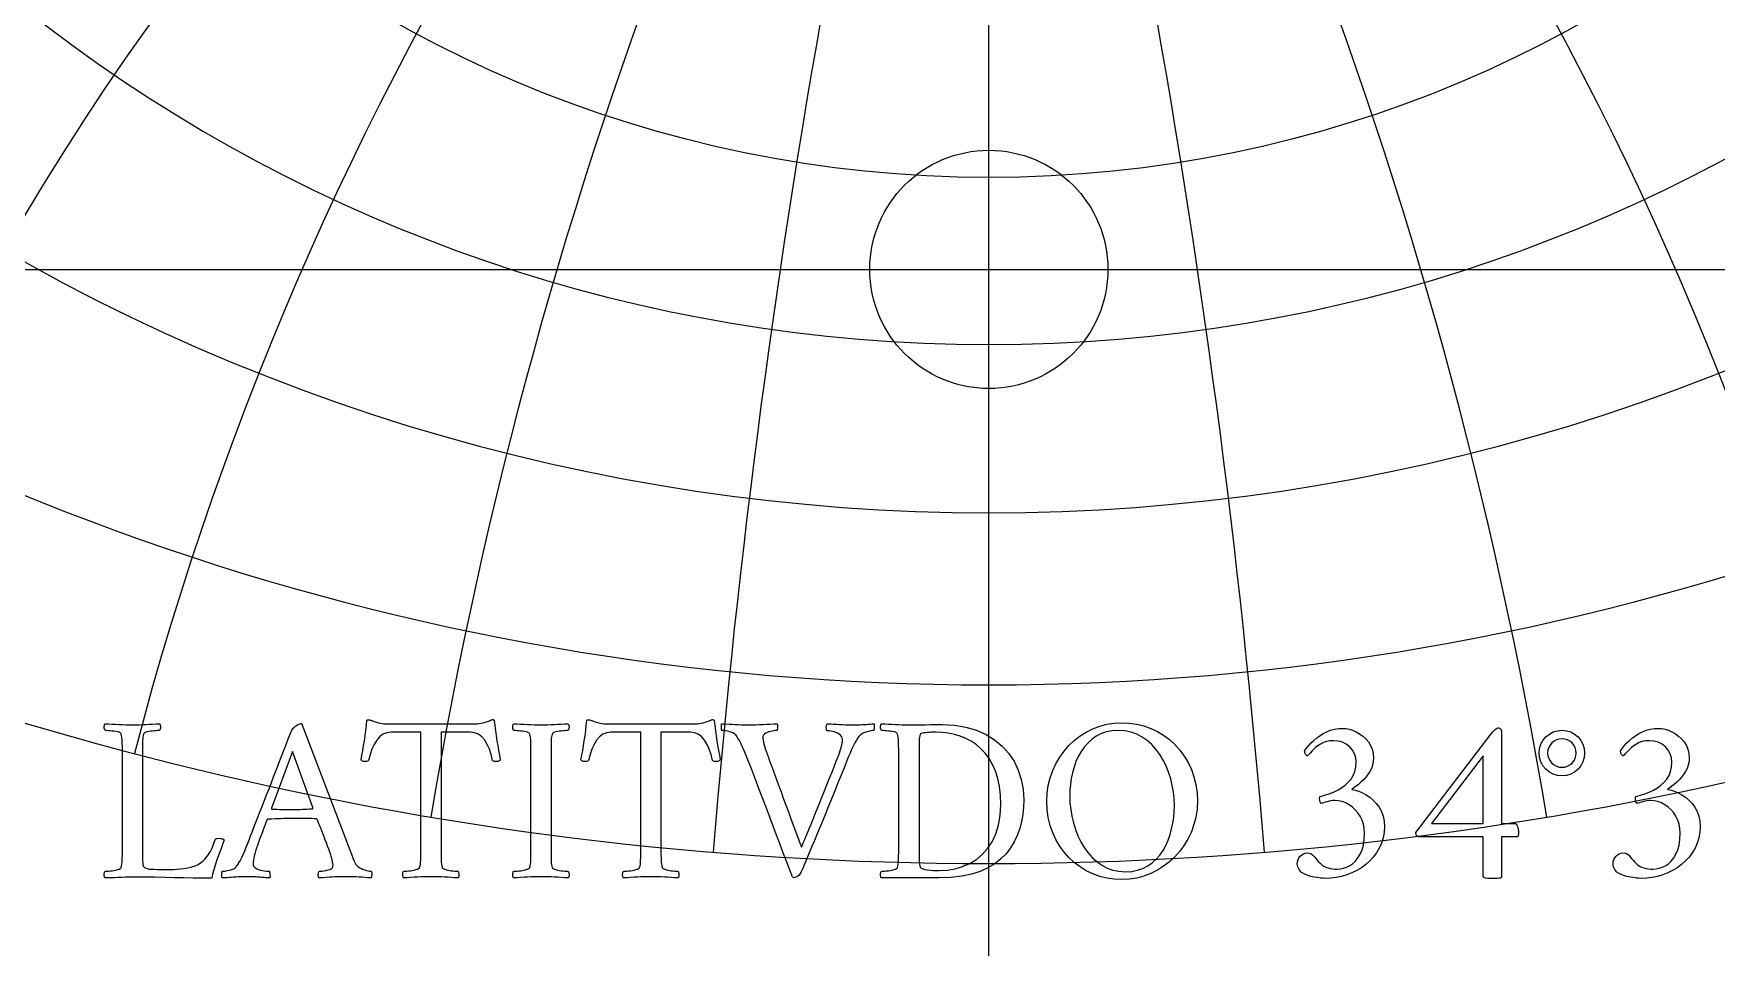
# Model space of a CAD drawing. Header units: millimetres. Extents: x -32.4 to 32.4, y -32.4 to 33.4.
# Drawn here: x -10.43 to 7.94, y -7.4 to 2.57 of the extents above; entities that cross this region are included whole.
import ezdxf

# ---------------------------------------------------------------- set-up
doc = ezdxf.new("R2010")
doc.units = ezdxf.units.MM
for name, color, linetype in [('CUT_INNER', 6, 'Continuous'), ('ENGRAVE', 7, 'Continuous'), ('ENGRAVE_FINE', 8, 'Continuous'), ('TEXT', 5, 'Continuous')]:
    doc.layers.add(name, color=color, linetype=linetype)

msp = doc.modelspace()

# ---------------------------------------------------------------- linework, layer by layer
at = {"layer": 'CUT_INNER'}
msp.add_circle((0, 0), 1.3, dxfattribs=at)
at = {"layer": 'ENGRAVE'}
for points in [[(0, -31.9), (0, 31.9)], [(-31.9, 0), (31.9, 0)]]:
    msp.add_lwpolyline(points, dxfattribs=at)
for centre, radius in [((0, 0), 31.9), ((0, 14.2317), 13.2287), ((0, 0), 20.8814), ((0, 0), 13.6687)]:
    msp.add_circle(centre, radius, dxfattribs=at)
for centre, radius, start, end in [((0, 16.1373), 16.9577, 120.8977, 59.1023), ((0, 18.9436), 21.6001, 166.41795, 13.58205), ((0, 23.2536), 27.7874, 193.20712, 346.79288), ((0, -14.3514), 25.3376, 34.5, 145.5), ((0, -14.3514), 25.3376, 34.5, 145.5), ((0, 30.3826), 36.8665, 214.36875, 325.63125)]:
    msp.add_arc(centre, radius, start, end, dxfattribs=at)
at = {"layer": 'ENGRAVE_FINE'}
for centre, radius, start, end in [((-94.5613, -14.3514), 97.8971, 4.681803, 27.557172), ((-94.5613, -14.3514), 97.8971, 4.681803, 27.557172), ((94.5613, -14.3514), 97.8971, 152.442828, 175.318197), ((94.5613, -14.3514), 97.8971, 152.442828, 175.318197), ((-43.8861, -14.3514), 50.6753, 9.51216, 56.21383), ((-43.8861, -14.3514), 50.6753, 9.51216, 56.21383), ((43.8861, -14.3514), 50.6753, 123.78617, 170.48784), ((43.8861, -14.3514), 50.6753, 123.78617, 170.48784), ((-25.3376, -14.3514), 35.8328, 14.65792, 87.25322), ((-25.3376, -14.3514), 35.8328, 14.65792, 87.25322), ((25.3376, -14.3514), 35.8328, 92.74678, 165.34208), ((25.3376, -14.3514), 35.8328, 92.74678, 165.34208), ((-14.6287, -14.3514), 29.2574, 20.32714, 122.01034), ((-14.6287, -14.3514), 29.2574, 20.32714, 122.01034), ((14.6287, -14.3514), 29.2574, 57.98966, 159.67286), ((14.6287, -14.3514), 29.2574, 57.98966, 159.67286), ((-6.7892, -14.3514), 26.2314, 26.80301, 135.93736), ((-6.7892, -14.3514), 26.2314, 26.80301, 135.93736), ((6.7892, -14.3514), 26.2314, 44.06264, 153.19699), ((6.7892, -14.3514), 26.2314, 44.06264, 153.19699), ((0, 66.8595), 77.157, 245.733951, 294.266049)]:
    msp.add_arc(centre, radius, start, end, dxfattribs=at)
at = {"layer": 'TEXT'}
for points in [[(-9.2397, -6.34), (-9.2397, -6.3429), (-9.2397, -6.3465), (-9.2397, -6.3507), (-9.2397, -6.3556), (-9.2397, -6.3681), (-9.2397, -6.3824), (-9.2397, -6.3986), (-9.2397, -6.4164), (-9.2395, -6.4348), (-9.239, -6.4524), (-9.2382, -6.4691), (-9.2371, -6.4851), (-9.2355, -6.499), (-9.2332, -6.5097), (-9.2303, -6.5171), (-9.2267, -6.5214), (-9.213, -6.5295), (-9.1979, -6.5359), (-9.1813, -6.5405), (-9.1633, -6.5434), (-9.1418, -6.5451), (-9.115, -6.5463), (-9.0829, -6.547), (-9.0454, -6.5473), (-8.9029, -6.5473), (-8.8658, -6.5462), (-8.8268, -6.543), (-8.7861, -6.5378), (-8.7436, -6.5304), (-8.7024, -6.5208), (-8.6656, -6.5087), (-8.6331, -6.4942), (-8.6051, -6.4773), (-8.5821, -6.4589), (-8.56, -6.4372), (-8.5388, -6.4122), (-8.5183, -6.3841), (-8.4988, -6.3517), (-8.4804, -6.3141), (-8.4632, -6.2714), (-8.447, -6.2235), (-8.4428, -6.2167), (-8.4354, -6.2118), (-8.4247, -6.2089), (-8.4108, -6.2079), (-8.3894, -6.2089), (-8.3719, -6.2118), (-8.3583, -6.2167), (-8.3486, -6.2235), (-8.3671, -6.2761), (-8.3865, -6.3303), (-8.4066, -6.3862), (-8.4276, -6.4436), (-8.4471, -6.4998), (-8.4629, -6.5518), (-8.475, -6.5995), (-8.4833, -6.6431), (-8.5855, -6.6428), (-8.6873, -6.6418), (-8.7888, -6.6402), (-8.89, -6.6379), (-8.9942, -6.6356), (-9.105, -6.634), (-9.2222, -6.6331), (-9.3459, -6.6327), (-9.3888, -6.633), (-9.4294, -6.6337), (-9.4678, -6.6349), (-9.5039, -6.6366), (-9.5392, -6.6383), (-9.5751, -6.6395), (-9.6117, -6.6403), (-9.649, -6.6405), (-9.6534, -6.6344), (-9.6564, -6.6263), (-9.6579, -6.6162), (-9.658, -6.6042), (-9.657, -6.5923), (-9.6551, -6.5822), (-9.6524, -6.5741), (-9.649, -6.568), (-9.6396, -6.5677), (-9.6269, -6.567), (-9.6111, -6.5658), (-9.592, -6.5641), (-9.5715, -6.5617), (-9.5515, -6.5586), (-9.532, -6.5546), (-9.513, -6.5498), (-9.4964, -6.5445), (-9.4841, -6.5388), (-9.4763, -6.5328), (-9.4728, -6.5265), (-9.4682, -6.5099), (-9.4647, -6.4909), (-9.4624, -6.4697), (-9.4612, -6.4462), (-9.4606, -6.4211), (-9.4602, -6.3951), (-9.4599, -6.368), (-9.4599, -6.34), (-9.4599, -5.2599), (-9.4599, -5.2318), (-9.4602, -5.2045), (-9.4606, -5.178), (-9.4612, -5.1524), (-9.4624, -5.1283), (-9.4647, -5.1067), (-9.4682, -5.0875), (-9.4728, -5.0708), (-9.4763, -5.0635), (-9.4841, -5.0572), (-9.4964, -5.0518), (-9.513, -5.0475), (-9.532, -5.0438), (-9.5515, -5.0407), (-9.5715, -5.038), (-9.592, -5.0358), (-9.6111, -5.0341), (-9.6269, -5.0329), (-9.6396, -5.0322), (-9.649, -5.0319), (-9.6524, -5.0258), (-9.6551, -5.0177), (-9.657, -5.0076), (-9.658, -4.9957), (-9.6579, -4.9837), (-9.6564, -4.9736), (-9.6534, -4.9655), (-9.649, -4.9594), (-9.6103, -4.9608), (-9.5719, -4.9623), (-9.5338, -4.964), (-9.4961, -4.9659), (-9.4587, -4.9676), (-9.4217, -4.9688), (-9.3849, -4.9695), (-9.3485, -4.9697), (-9.3112, -4.9695), (-9.2743, -4.9688), (-9.238, -4.9676), (-9.2021, -4.9659), (-9.1661, -4.964), (-9.1293, -4.9623), (-9.0916, -4.9608), (-9.0532, -4.9594), (-9.0487, -4.9655), (-9.0457, -4.9736), (-9.0442, -4.9837), (-9.0441, -4.9957), (-9.0452, -5.0076), (-9.047, -5.0177), (-9.0497, -5.0258), (-9.0532, -5.0319), (-9.0626, -5.0322), (-9.0752, -5.0329), (-9.0911, -5.0341), (-9.1102, -5.0358), (-9.1306, -5.038), (-9.1503, -5.0407), (-9.1694, -5.0438), (-9.1879, -5.0475), (-9.2041, -5.0518), (-9.2164, -5.0572), (-9.2248, -5.0635), (-9.2293, -5.0708), (-9.2328, -5.0847), (-9.2355, -5.1006), (-9.2373, -5.1184), (-9.2384, -5.1381), (-9.239, -5.1593), (-9.2394, -5.1815), (-9.2396, -5.2047), (-9.2397, -5.2288), (-9.2397, -5.2327), (-9.2397, -5.2366), (-9.2397, -5.2404), (-9.2397, -5.2443), (-9.2397, -5.2482), (-9.2397, -5.2521), (-9.2397, -5.256), (-9.2397, -5.2599)], [(-8.0973, -6.2805), (-8.0958, -6.2765), (-8.0912, -6.2646), (-8.0835, -6.2448), (-8.0727, -6.217), (-8.0594, -6.1824), (-8.0439, -6.1422), (-8.0264, -6.0963), (-8.0067, -6.0447), (-7.9852, -5.9888), (-7.9623, -5.9298), (-7.938, -5.8677), (-7.9121, -5.8025), (-7.8855, -5.7354), (-7.8587, -5.6672), (-7.8318, -5.5981), (-7.8046, -5.528), (-7.7777, -5.4581), (-7.7512, -5.3897), (-7.7252, -5.3228), (-7.6997, -5.2573), (-7.6752, -5.1945), (-7.6521, -5.1355), (-7.6305, -5.0805), (-7.6104, -5.0293), (-7.6036, -5.0186), (-7.5939, -5.0073), (-7.581, -4.9953), (-7.565, -4.9827), (-7.5486, -4.9714), (-7.5343, -4.9633), (-7.5221, -4.9584), (-7.5119, -4.9568), (-7.5096, -4.9569), (-7.5077, -4.9571), (-7.5064, -4.9575), (-7.5055, -4.9581), (-7.5046, -4.9588), (-7.5032, -4.9597), (-7.5013, -4.9608), (-7.499, -4.962), (-6.9835, -6.3141), (-6.9581, -6.3808), (-6.9388, -6.4307), (-6.9257, -6.4637), (-6.9188, -6.4799), (-6.9107, -6.4937), (-6.8996, -6.5065), (-6.8855, -6.5183), (-6.8682, -6.5291), (-6.8495, -6.5388), (-6.8307, -6.5469), (-6.8119, -6.5536), (-6.7931, -6.5589), (-6.776, -6.5629), (-6.7624, -6.5657), (-6.7521, -6.5674), (-6.7452, -6.568), (-6.7408, -6.5753), (-6.7381, -6.5845), (-6.7369, -6.5954), (-6.7374, -6.6081), (-6.7387, -6.6204), (-6.74, -6.6298), (-6.7413, -6.6365), (-6.7426, -6.6405), (-6.7792, -6.638), (-6.8138, -6.6356), (-6.8465, -6.6335), (-6.8773, -6.6314), (-6.9086, -6.6297), (-6.9427, -6.6285), (-6.9798, -6.6278), (-7.0198, -6.6276), (-7.0619, -6.6278), (-7.1004, -6.6285), (-7.1351, -6.6297), (-7.1661, -6.6314), (-7.1971, -6.6335), (-7.2319, -6.6356), (-7.2703, -6.638), (-7.3125, -6.6405), (-7.3169, -6.6344), (-7.3199, -6.6263), (-7.3215, -6.6162), (-7.3215, -6.6042), (-7.3203, -6.5923), (-7.318, -6.5822), (-7.3145, -6.5741), (-7.3099, -6.568), (-7.2966, -6.5674), (-7.2801, -6.5657), (-7.2604, -6.5629), (-7.2374, -6.5589), (-7.2147, -6.554), (-7.1959, -6.5482), (-7.181, -6.5417), (-7.17, -6.5343), (-7.1655, -6.5282), (-7.1622, -6.5201), (-7.1603, -6.51), (-7.1597, -6.498), (-7.1607, -6.4844), (-7.1639, -6.4666), (-7.1691, -6.4449), (-7.1765, -6.419), (-7.1855, -6.3903), (-7.1956, -6.3598), (-7.2068, -6.3275), (-7.2192, -6.2934), (-7.2322, -6.2587), (-7.2451, -6.2244), (-7.2581, -6.1907), (-7.271, -6.1574), (-7.2834, -6.1258), (-7.2947, -6.0972), (-7.3048, -6.0714), (-7.3138, -6.0486), (-7.3211, -6.0299), (-7.3264, -6.0166), (-7.3296, -6.0085), (-7.3306, -6.0059), (-7.3309, -6.0056), (-7.3319, -6.0046), (-7.3335, -6.003), (-7.3358, -6.0007), (-7.3384, -5.9984), (-7.341, -5.9968), (-7.3436, -5.9958), (-7.3462, -5.9955), (-7.3667, -5.9944), (-7.3895, -5.9936), (-7.4146, -5.9931), (-7.442, -5.9929), (-7.47, -5.9929), (-7.497, -5.9929), (-7.5231, -5.9929), (-7.5482, -5.9929), (-7.5547, -5.9929), (-7.5612, -5.9929), (-7.5676, -5.9929), (-7.5741, -5.9929), (-7.5804, -5.9929), (-7.5864, -5.9929), (-7.5921, -5.9929), (-7.5974, -5.9929), (-7.6348, -5.993), (-7.6693, -5.9932), (-7.7009, -5.9937), (-7.7295, -5.9942), (-7.7587, -5.9951), (-7.7917, -5.9965), (-7.8286, -5.9983), (-7.8694, -6.0007), (-7.8709, -6.0009), (-7.8726, -6.0017), (-7.8747, -6.0029), (-7.8772, -6.0046), (-7.8794, -6.0063), (-7.8811, -6.0075), (-7.882, -6.0082), (-7.8824, -6.0085), (-7.8836, -6.0117), (-7.8872, -6.0214), (-7.8933, -6.0376), (-7.9018, -6.0603), (-7.912, -6.0874), (-7.9231, -6.1169), (-7.9353, -6.1489), (-7.9484, -6.1833), (-7.9616, -6.2184), (-7.974, -6.2523), (-7.9856, -6.2851), (-7.9963, -6.3167), (-8.0069, -6.3478), (-8.0154, -6.3763), (-8.0218, -6.4022), (-8.0261, -6.4255), (-8.0289, -6.4464), (-8.031, -6.465), (-8.0322, -6.4814), (-8.0326, -6.4954), (-8.0301, -6.509), (-8.0226, -6.521), (-8.01, -6.5316), (-7.9924, -6.5408), (-7.9722, -6.5485), (-7.9516, -6.5547), (-7.9308, -6.5595), (-7.9095, -6.5628), (-7.8902, -6.5651), (-7.8749, -6.5667), (-7.8637, -6.5677), (-7.8564, -6.568), (-7.854, -6.5719), (-7.8519, -6.5787), (-7.8501, -6.5881), (-7.8487, -6.6004), (-7.8479, -6.6131), (-7.848, -6.624), (-7.8492, -6.6331), (-7.8513, -6.6405), (-7.875, -6.6392), (-7.8969, -6.6379), (-7.9171, -6.6366), (-7.9355, -6.6353), (-7.9529, -6.634), (-7.9704, -6.6327), (-7.9879, -6.6314), (-8.0054, -6.6301), (-8.0243, -6.629), (-8.0459, -6.6282), (-8.0702, -6.6277), (-8.0973, -6.6276), (-8.1247, -6.6277), (-8.1498, -6.6282), (-8.1726, -6.629), (-8.1932, -6.6301), (-8.2126, -6.6314), (-8.232, -6.6327), (-8.2515, -6.634), (-8.2709, -6.6353), (-8.2916, -6.6366), (-8.3149, -6.6379), (-8.3408, -6.6392), (-8.3693, -6.6405), (-8.3716, -6.6365), (-8.3732, -6.6298), (-8.3742, -6.6204), (-8.3745, -6.6081), (-8.3742, -6.5954), (-8.3732, -6.5845), (-8.3716, -6.5753), (-8.3693, -6.568), (-8.3557, -6.5672), (-8.3379, -6.5651), (-8.3161, -6.5614), (-8.2903, -6.5563), (-8.2648, -6.5496), (-8.244, -6.5411), (-8.2279, -6.5308), (-8.2165, -6.5188), (-8.1978, -6.4934), (-8.1806, -6.4666), (-8.1648, -6.4384), (-8.1504, -6.4087), (-8.1369, -6.3778), (-8.1236, -6.3462), (-8.1104, -6.3137), (-8.0973, -6.2805)], [(-5.6003, -4.9594), (-5.5836, -4.9586), (-5.5647, -4.9561), (-5.5435, -4.9521), (-5.52, -4.9464), (-5.497, -4.9401), (-5.4772, -4.9341), (-5.4607, -4.9285), (-5.4474, -4.9231), (-5.4379, -4.9186), (-5.43, -4.9154), (-5.4236, -4.9134), (-5.419, -4.9128), (-5.4149, -4.9131), (-5.4105, -4.9141), (-5.4058, -4.9157), (-5.4008, -4.9179), (-5.3941, -4.9757), (-5.3869, -5.0326), (-5.3792, -5.0884), (-5.371, -5.1433), (-5.3624, -5.1972), (-5.3532, -5.2502), (-5.3436, -5.3021), (-5.3335, -5.3531), (-5.3366, -5.3559), (-5.3406, -5.3589), (-5.3456, -5.3623), (-5.3516, -5.3661), (-5.3584, -5.3693), (-5.3659, -5.3712), (-5.3739, -5.3719), (-5.3827, -5.3712), (-5.3956, -5.3704), (-5.406, -5.368), (-5.4138, -5.364), (-5.419, -5.3583), (-5.434, -5.295), (-5.4533, -5.2372), (-5.4768, -5.1849), (-5.5044, -5.1381), (-5.5365, -5.0996), (-5.5731, -5.0721), (-5.6142, -5.0556), (-5.6599, -5.05), (-5.9811, -5.05), (-5.9811, -6.34), (-5.981, -6.368), (-5.9807, -6.3951), (-5.9803, -6.4211), (-5.9798, -6.4462), (-5.9785, -6.4697), (-5.9762, -6.4909), (-5.9727, -6.5099), (-5.9681, -6.5265), (-5.9636, -6.5328), (-5.9552, -6.5388), (-5.9428, -6.5445), (-5.9267, -6.5498), (-5.9083, -6.5546), (-5.8894, -6.5586), (-5.8701, -6.5617), (-5.8502, -6.5641), (-5.8317, -6.5658), (-5.8162, -6.567), (-5.8039, -6.5677), (-5.7946, -6.568), (-5.7911, -6.5741), (-5.7884, -6.5822), (-5.7865, -6.5923), (-5.7855, -6.6042), (-5.7856, -6.6162), (-5.7871, -6.6263), (-5.7901, -6.6344), (-5.7946, -6.6405), (-5.833, -6.638), (-5.8706, -6.6356), (-5.9075, -6.6335), (-5.9435, -6.6314), (-5.9794, -6.6297), (-6.0157, -6.6285), (-6.0525, -6.6278), (-6.0898, -6.6276), (-6.1263, -6.6278), (-6.163, -6.6285), (-6.2001, -6.6297), (-6.2375, -6.6314), (-6.2752, -6.6335), (-6.3133, -6.6356), (-6.3516, -6.638), (-6.3903, -6.6405), (-6.3948, -6.6344), (-6.3978, -6.6263), (-6.3993, -6.6162), (-6.3994, -6.6042), (-6.3983, -6.5923), (-6.3965, -6.5822), (-6.3938, -6.5741), (-6.3903, -6.568), (-6.3809, -6.5677), (-6.3683, -6.567), (-6.3524, -6.5658), (-6.3333, -6.5641), (-6.3129, -6.5617), (-6.2929, -6.5586), (-6.2734, -6.5546), (-6.2543, -6.5498), (-6.2377, -6.5445), (-6.2255, -6.5388), (-6.2177, -6.5328), (-6.2142, -6.5265), (-6.2096, -6.5099), (-6.2061, -6.4909), (-6.2037, -6.4697), (-6.2025, -6.4462), (-6.202, -6.4211), (-6.2016, -6.3951), (-6.2013, -6.368), (-6.2012, -6.34), (-6.2012, -5.05), (-6.5276, -5.05), (-6.5733, -5.0556), (-6.6144, -5.0721), (-6.651, -5.0996), (-6.683, -5.1381), (-6.7109, -5.1849), (-6.7348, -5.2372), (-6.7549, -5.295), (-6.7711, -5.3583), (-6.7763, -5.364), (-6.7841, -5.368), (-6.7944, -5.3704), (-6.8074, -5.3712), (-6.816, -5.3719), (-6.8239, -5.3712), (-6.8309, -5.3693), (-6.8372, -5.3661), (-6.8426, -5.3623), (-6.8472, -5.3589), (-6.851, -5.3559), (-6.854, -5.3531), (-6.844, -5.3021), (-6.8346, -5.2502), (-6.8258, -5.1972), (-6.8177, -5.1433), (-6.8101, -5.0884), (-6.8028, -5.0326), (-6.7959, -4.9757), (-6.7892, -4.9179), (-6.7824, -4.9159), (-6.775, -4.915), (-6.7669, -4.9153), (-6.7582, -4.9166), (-6.7496, -4.9187), (-6.742, -4.9209), (-6.7353, -4.9232), (-6.7297, -4.9257), (-6.7168, -4.931), (-6.7015, -4.9364), (-6.6838, -4.942), (-6.6636, -4.9477), (-6.643, -4.9528), (-6.6238, -4.9565), (-6.6061, -4.9587), (-6.5898, -4.9594)], [(-4.8879, -4.9697), (-4.8506, -4.9695), (-4.8138, -4.9688), (-4.7774, -4.9676), (-4.7416, -4.9659), (-4.7056, -4.964), (-4.6687, -4.9623), (-4.6311, -4.9608), (-4.5926, -4.9594), (-4.5882, -4.9655), (-4.5852, -4.9736), (-4.5837, -4.9837), (-4.5836, -4.9957), (-4.5846, -5.0076), (-4.5865, -5.0177), (-4.5892, -5.0258), (-4.5926, -5.0319), (-4.602, -5.0322), (-4.6147, -5.0329), (-4.6305, -5.0341), (-4.6496, -5.0358), (-4.67, -5.038), (-4.6898, -5.0407), (-4.7089, -5.0438), (-4.7273, -5.0475), (-4.7435, -5.0518), (-4.7558, -5.0572), (-4.7643, -5.0635), (-4.7688, -5.0708), (-4.7723, -5.0847), (-4.7749, -5.1006), (-4.7768, -5.1184), (-4.7778, -5.1381), (-4.7784, -5.1593), (-4.7788, -5.1815), (-4.7791, -5.2047), (-4.7791, -5.2288), (-4.7791, -5.2327), (-4.7791, -5.2366), (-4.7791, -5.2404), (-4.7791, -5.2443), (-4.7791, -5.2482), (-4.7791, -5.2521), (-4.7791, -5.256), (-4.7791, -5.2599), (-4.7791, -6.34), (-4.7791, -6.3439), (-4.7791, -6.3478), (-4.7791, -6.3517), (-4.7791, -6.3556), (-4.7791, -6.3595), (-4.7791, -6.3633), (-4.7791, -6.3672), (-4.7791, -6.3711), (-4.7791, -6.3952), (-4.7788, -6.4181), (-4.7784, -6.4398), (-4.7778, -6.4605), (-4.7768, -6.4797), (-4.7749, -6.4971), (-4.7723, -6.5127), (-4.7688, -6.5265), (-4.7643, -6.5328), (-4.7558, -6.5388), (-4.7435, -6.5445), (-4.7273, -6.5498), (-4.7089, -6.5546), (-4.6898, -6.5586), (-4.67, -6.5617), (-4.6496, -6.5641), (-4.6305, -6.5658), (-4.6147, -6.567), (-4.602, -6.5677), (-4.5926, -6.568), (-4.5892, -6.5741), (-4.5865, -6.5822), (-4.5846, -6.5923), (-4.5836, -6.6042), (-4.5837, -6.6162), (-4.5852, -6.6263), (-4.5882, -6.6344), (-4.5926, -6.6405), (-4.6311, -6.638), (-4.6687, -6.6356), (-4.7056, -6.6335), (-4.7416, -6.6314), (-4.7774, -6.6297), (-4.8138, -6.6285), (-4.8506, -6.6278), (-4.8879, -6.6276), (-4.9244, -6.6278), (-4.9611, -6.6285), (-4.9982, -6.6297), (-5.0356, -6.6314), (-5.0733, -6.6335), (-5.1114, -6.6356), (-5.1497, -6.638), (-5.1884, -6.6405), (-5.1929, -6.6344), (-5.1959, -6.6263), (-5.1974, -6.6162), (-5.1975, -6.6042), (-5.1964, -6.5923), (-5.1946, -6.5822), (-5.1919, -6.5741), (-5.1884, -6.568), (-5.179, -6.5677), (-5.1664, -6.567), (-5.1505, -6.5658), (-5.1314, -6.5641), (-5.1109, -6.5617), (-5.091, -6.5586), (-5.0714, -6.5546), (-5.0524, -6.5498), (-5.0358, -6.5445), (-5.0236, -6.5388), (-5.0158, -6.5328), (-5.0123, -6.5265), (-5.0077, -6.5099), (-5.0042, -6.4909), (-5.0018, -6.4697), (-5.0006, -6.4462), (-5.0001, -6.4211), (-4.9996, -6.3951), (-4.9994, -6.368), (-4.9993, -6.34), (-4.9993, -5.2599), (-4.9994, -5.2318), (-4.9996, -5.2045), (-5.0001, -5.178), (-5.0006, -5.1524), (-5.0018, -5.1283), (-5.0042, -5.1067), (-5.0077, -5.0875), (-5.0123, -5.0708), (-5.0158, -5.0635), (-5.0236, -5.0572), (-5.0358, -5.0518), (-5.0524, -5.0475), (-5.0714, -5.0438), (-5.091, -5.0407), (-5.1109, -5.038), (-5.1314, -5.0358), (-5.1505, -5.0341), (-5.1664, -5.0329), (-5.179, -5.0322), (-5.1884, -5.0319), (-5.1919, -5.0258), (-5.1946, -5.0177), (-5.1964, -5.0076), (-5.1975, -4.9957), (-5.1974, -4.9837), (-5.1959, -4.9736), (-5.1929, -4.9655), (-5.1884, -4.9594), (-5.1497, -4.9608), (-5.1114, -4.9623), (-5.0733, -4.964), (-5.0356, -4.9659), (-4.9982, -4.9676), (-4.9611, -4.9688), (-4.9244, -4.9695), (-4.8879, -4.9697)], [(-3.199, -4.9594), (-3.1824, -4.9586), (-3.1634, -4.9561), (-3.1422, -4.9521), (-3.1187, -4.9464), (-3.0958, -4.9401), (-3.076, -4.9341), (-3.0595, -4.9285), (-3.0462, -4.9231), (-3.0367, -4.9186), (-3.0287, -4.9154), (-3.0224, -4.9134), (-3.0177, -4.9128), (-3.0137, -4.9131), (-3.0093, -4.9141), (-3.0046, -4.9157), (-2.9996, -4.9179), (-2.9929, -4.9757), (-2.9857, -5.0326), (-2.978, -5.0884), (-2.9698, -5.1433), (-2.9611, -5.1972), (-2.952, -5.2502), (-2.9424, -5.3021), (-2.9322, -5.3531), (-2.9353, -5.3559), (-2.9394, -5.3589), (-2.9444, -5.3623), (-2.9504, -5.3661), (-2.9572, -5.3693), (-2.9646, -5.3712), (-2.9727, -5.3719), (-2.9815, -5.3712), (-2.9944, -5.3704), (-3.0048, -5.368), (-3.0125, -5.364), (-3.0177, -5.3583), (-3.0328, -5.295), (-3.052, -5.2372), (-3.0755, -5.1849), (-3.1032, -5.1381), (-3.1353, -5.0996), (-3.1718, -5.0721), (-3.213, -5.0556), (-3.2586, -5.05), (-3.5798, -5.05), (-3.5798, -6.34), (-3.5797, -6.368), (-3.5795, -6.3951), (-3.5791, -6.4211), (-3.5785, -6.4462), (-3.5773, -6.4697), (-3.575, -6.4909), (-3.5715, -6.5099), (-3.5669, -6.5265), (-3.5623, -6.5328), (-3.5539, -6.5388), (-3.5416, -6.5445), (-3.5254, -6.5498), (-3.5071, -6.5546), (-3.4882, -6.5586), (-3.4688, -6.5617), (-3.449, -6.5641), (-3.4305, -6.5658), (-3.415, -6.567), (-3.4026, -6.5677), (-3.3933, -6.568), (-3.3898, -6.5741), (-3.3872, -6.5822), (-3.3853, -6.5923), (-3.3843, -6.6042), (-3.3843, -6.6162), (-3.3859, -6.6263), (-3.3889, -6.6344), (-3.3933, -6.6405), (-3.4318, -6.638), (-3.4694, -6.6356), (-3.5062, -6.6335), (-3.5423, -6.6314), (-3.5781, -6.6297), (-3.6145, -6.6285), (-3.6513, -6.6278), (-3.6886, -6.6276), (-3.725, -6.6278), (-3.7618, -6.6285), (-3.7989, -6.6297), (-3.8363, -6.6314), (-3.874, -6.6335), (-3.912, -6.6356), (-3.9504, -6.638), (-3.9891, -6.6405), (-3.9935, -6.6344), (-3.9965, -6.6263), (-3.9981, -6.6162), (-3.9982, -6.6042), (-3.9971, -6.5923), (-3.9952, -6.5822), (-3.9926, -6.5741), (-3.9891, -6.568), (-3.9797, -6.5677), (-3.9671, -6.567), (-3.9512, -6.5658), (-3.9321, -6.5641), (-3.9116, -6.5617), (-3.8916, -6.5586), (-3.8721, -6.5546), (-3.8531, -6.5498), (-3.8365, -6.5445), (-3.8243, -6.5388), (-3.8164, -6.5328), (-3.813, -6.5265), (-3.8083, -6.5099), (-3.8049, -6.4909), (-3.8025, -6.4697), (-3.8013, -6.4462), (-3.8007, -6.4211), (-3.8003, -6.3951), (-3.8001, -6.368), (-3.8, -6.34), (-3.8, -5.05), (-4.1264, -5.05), (-4.172, -5.0556), (-4.2132, -5.0721), (-4.2497, -5.0996), (-4.2818, -5.1381), (-4.3096, -5.1849), (-4.3336, -5.2372), (-4.3537, -5.295), (-4.3699, -5.3583), (-4.3751, -5.364), (-4.3828, -5.368), (-4.3932, -5.3704), (-4.4061, -5.3712), (-4.4148, -5.3719), (-4.4227, -5.3712), (-4.4297, -5.3693), (-4.4359, -5.3661), (-4.4414, -5.3623), (-4.446, -5.3589), (-4.4498, -5.3559), (-4.4528, -5.3531), (-4.4427, -5.3021), (-4.4333, -5.2502), (-4.4246, -5.1972), (-4.4165, -5.1433), (-4.4089, -5.0884), (-4.4016, -5.0326), (-4.3946, -4.9757), (-4.388, -4.9179), (-4.3812, -4.9159), (-4.3738, -4.915), (-4.3657, -4.9153), (-4.3569, -4.9166), (-4.3483, -4.9187), (-4.3407, -4.9209), (-4.3341, -4.9232), (-4.3284, -4.9257), (-4.3156, -4.931), (-4.3003, -4.9364), (-4.2825, -4.942), (-4.2624, -4.9477), (-4.2417, -4.9528), (-4.2225, -4.9565), (-4.2048, -4.9587), (-4.1886, -4.9594)], [(-2.624, -4.9697), (-2.5829, -4.9695), (-2.5424, -4.9688), (-2.5026, -4.9676), (-2.4634, -4.9659), (-2.4247, -4.964), (-2.3863, -4.9623), (-2.3483, -4.9608), (-2.3106, -4.9594), (-2.3084, -4.9658), (-2.307, -4.9746), (-2.3064, -4.9859), (-2.3067, -4.9995), (-2.3077, -5.0127), (-2.3096, -5.0225), (-2.3123, -5.0289), (-2.3157, -5.0319), (-2.3226, -5.0323), (-2.3329, -5.0335), (-2.3466, -5.0356), (-2.3637, -5.0384), (-2.3822, -5.0423), (-2.4003, -5.0475), (-2.4178, -5.0539), (-2.4349, -5.0617), (-2.4496, -5.0713), (-2.4602, -5.0834), (-2.4665, -5.0979), (-2.4686, -5.1148), (-2.4657, -5.141), (-2.4569, -5.1783), (-2.4424, -5.2265), (-2.422, -5.2858), (-2.4107, -5.3166), (-2.3977, -5.3521), (-2.3829, -5.3924), (-2.3663, -5.4373), (-2.3484, -5.4858), (-2.3297, -5.5367), (-2.3102, -5.59), (-2.2898, -5.6458), (-2.269, -5.7028), (-2.2481, -5.7598), (-2.2269, -5.8168), (-2.2057, -5.8738), (-2.1848, -5.9296), (-2.1649, -5.9832), (-2.1459, -6.0345), (-2.1279, -6.0836), (-2.1113, -6.1293), (-2.0962, -6.1707), (-2.0828, -6.2077), (-2.071, -6.2403), (-2.0612, -6.2673), (-2.0538, -6.2873), (-2.0489, -6.3003), (-2.0464, -6.3064), (-2.0423, -6.2975), (-2.0353, -6.2814), (-2.0255, -6.258), (-2.0127, -6.2273), (-1.9975, -6.1907), (-1.9806, -6.1493), (-1.9619, -6.1033), (-1.9414, -6.0525), (-1.9195, -5.998), (-1.8964, -5.9408), (-1.8722, -5.8808), (-1.8469, -5.8181), (-1.8209, -5.7537), (-1.7948, -5.6889), (-1.7685, -5.6236), (-1.742, -5.5578), (-1.7158, -5.4927), (-1.6905, -5.4295), (-1.666, -5.3683), (-1.6423, -5.3091), (-1.6335, -5.2867), (-1.6254, -5.2637), (-1.618, -5.2401), (-1.6112, -5.2158), (-1.6055, -5.1922), (-1.6015, -5.1705), (-1.599, -5.1507), (-1.5982, -5.1329), (-1.6004, -5.1135), (-1.607, -5.0967), (-1.6179, -5.0824), (-1.6332, -5.0708), (-1.651, -5.0612), (-1.6695, -5.0533), (-1.6886, -5.047), (-1.7083, -5.0423), (-1.7269, -5.0389), (-1.7423, -5.0364), (-1.7547, -5.035), (-1.764, -5.0345), (-1.7685, -5.0304), (-1.7718, -5.0232), (-1.7737, -5.0129), (-1.7744, -4.9995), (-1.7737, -4.9859), (-1.7718, -4.9746), (-1.7685, -4.9658), (-1.764, -4.9594), (-1.7295, -4.9608), (-1.696, -4.9623), (-1.6635, -4.964), (-1.6319, -4.9659), (-1.6003, -4.9676), (-1.5678, -4.9688), (-1.5343, -4.9695), (-1.4998, -4.9697), (-1.4715, -4.9697), (-1.4464, -4.9694), (-1.4243, -4.969), (-1.4052, -4.9685), (-1.3878, -4.9677), (-1.3706, -4.9668), (-1.3535, -4.9658), (-1.3366, -4.9646), (-1.3188, -4.9633), (-1.299, -4.962), (-1.2774, -4.9607), (-1.2537, -4.9594), (-1.2516, -4.9659), (-1.2505, -4.9749), (-1.2503, -4.9866), (-1.2511, -5.0008), (-1.2526, -5.0144), (-1.2544, -5.0241), (-1.2565, -5.03), (-1.2589, -5.0319), (-1.2692, -5.0327), (-1.2845, -5.0352), (-1.3048, -5.0392), (-1.3301, -5.0449), (-1.3566, -5.053), (-1.3803, -5.0643), (-1.4013, -5.0789), (-1.4195, -5.0967), (-1.432, -5.1129), (-1.4464, -5.1359), (-1.4625, -5.1654), (-1.4804, -5.2016), (-1.4986, -5.2407), (-1.5157, -5.279), (-1.5316, -5.3164), (-1.5464, -5.3531), (-1.5807, -5.4381), (-1.6134, -5.5195), (-1.6448, -5.5974), (-1.6746, -5.6717), (-1.7036, -5.7436), (-1.7323, -5.8142), (-1.7606, -5.8835), (-1.7886, -5.9515), (-1.8167, -6.0195), (-1.8453, -6.0888), (-1.8743, -6.1594), (-1.9039, -6.2312), (-1.9346, -6.3057), (-1.9673, -6.3841), (-2.002, -6.4663), (-2.0386, -6.5524), (-2.0492, -6.5751), (-2.0603, -6.5939), (-2.0719, -6.6088), (-2.0839, -6.6198), (-2.0963, -6.6277), (-2.1088, -6.6334), (-2.1216, -6.6368), (-2.1344, -6.6379), (-2.1381, -6.6369), (-2.1415, -6.6337), (-2.1446, -6.6284), (-2.1474, -6.6211), (-2.15, -6.6132), (-2.1526, -6.6065), (-2.1551, -6.6009), (-2.1577, -6.5965), (-2.1998, -6.4857), (-2.2403, -6.3786), (-2.2794, -6.2752), (-2.317, -6.1755), (-2.3541, -6.0774), (-2.3915, -5.9784), (-2.4292, -5.8785), (-2.4673, -5.7779), (-2.5067, -5.6743), (-2.5486, -5.5655), (-2.5928, -5.4515), (-2.6395, -5.3324), (-2.6537, -5.2958), (-2.6677, -5.2612), (-2.6816, -5.2285), (-2.6952, -5.1977), (-2.7092, -5.1686), (-2.724, -5.1407), (-2.7397, -5.1142), (-2.7561, -5.0889), (-2.7639, -5.079), (-2.7742, -5.0701), (-2.7872, -5.0622), (-2.8027, -5.0552), (-2.8195, -5.0492), (-2.8361, -5.0442), (-2.8525, -5.0402), (-2.8688, -5.0371), (-2.8839, -5.0348), (-2.897, -5.0332), (-2.9079, -5.0322), (-2.9167, -5.0319), (-2.9178, -5.0297), (-2.9186, -5.0232), (-2.9191, -5.0122), (-2.9193, -4.9969), (-2.9191, -4.9815), (-2.9186, -4.9701), (-2.9178, -4.9627), (-2.9167, -4.9594), (-2.8745, -4.9608), (-2.8361, -4.9623), (-2.8014, -4.964), (-2.7703, -4.9659), (-2.7393, -4.9676), (-2.7046, -4.9688), (-2.6662, -4.9695), (-2.624, -4.9697)], [(-0.5077, -4.9672), (-0.374, -4.9739), (-0.25, -4.994), (-0.1357, -5.0276), (-0.0311, -5.0747), (0.0628, -5.1333), (0.1451, -5.2016), (0.2156, -5.2796), (0.2746, -5.3674), (0.321, -5.4631), (0.3542, -5.5652), (0.3741, -5.6736), (0.3808, -5.7883), (0.378, -5.8681), (0.3698, -5.9469), (0.356, -6.0248), (0.3367, -6.1017), (0.3109, -6.1762), (0.2775, -6.2468), (0.2364, -6.3135), (0.1878, -6.3763), (0.1307, -6.434), (0.0644, -6.4854), (-0.0111, -6.5305), (-0.0958, -6.5693), (-0.1907, -6.6004), (-0.2966, -6.6227), (-0.4135, -6.6361), (-0.5414, -6.6405), (-1.1734, -6.6405), (-1.1779, -6.6344), (-1.1809, -6.6263), (-1.1824, -6.6162), (-1.1825, -6.6042), (-1.1814, -6.5923), (-1.1796, -6.5822), (-1.1769, -6.5741), (-1.1734, -6.568), (-1.164, -6.5677), (-1.1514, -6.567), (-1.1355, -6.5658), (-1.1164, -6.5641), (-1.0959, -6.5617), (-1.076, -6.5586), (-1.0564, -6.5546), (-1.0374, -6.5498), (-1.0208, -6.5445), (-1.0086, -6.5388), (-1.0008, -6.5328), (-0.9973, -6.5265), (-0.9927, -6.5099), (-0.9892, -6.4909), (-0.9868, -6.4697), (-0.9856, -6.4462), (-0.9851, -6.4211), (-0.9846, -6.3951), (-0.9844, -6.368), (-0.9843, -6.34), (-0.9843, -5.2599), (-0.9844, -5.2318), (-0.9846, -5.2045), (-0.9851, -5.178), (-0.9856, -5.1524), (-0.9868, -5.1283), (-0.9892, -5.1067), (-0.9927, -5.0875), (-0.9973, -5.0708), (-1.0008, -5.0635), (-1.0086, -5.0572), (-1.0208, -5.0518), (-1.0374, -5.0475), (-1.0564, -5.0438), (-1.076, -5.0407), (-1.0959, -5.038), (-1.1164, -5.0358), (-1.1355, -5.0341), (-1.1514, -5.0329), (-1.164, -5.0322), (-1.1734, -5.0319), (-1.1769, -5.0258), (-1.1796, -5.0177), (-1.1814, -5.0076), (-1.1825, -4.9957), (-1.1824, -4.9837), (-1.1809, -4.9736), (-1.1779, -4.9655), (-1.1734, -4.9594), (-1.1347, -4.9608), (-1.0964, -4.9623), (-1.0583, -4.964), (-1.0206, -4.9659), (-0.9832, -4.9676), (-0.9461, -4.9688), (-0.9094, -4.9695), (-0.8729, -4.9697), (-0.8336, -4.9697), (-0.7907, -4.9694), (-0.7442, -4.969), (-0.6942, -4.9685), (-0.6437, -4.9679), (-0.5958, -4.9675), (-0.5504, -4.9672), (-0.5077, -4.9672)], [(1.4506, -4.9464), (1.5336, -4.9503), (1.6141, -4.962), (1.6922, -4.9814), (1.7679, -5.0086), (1.8402, -5.043), (1.9081, -5.084), (1.9716, -5.1317), (2.0308, -5.186), (2.0848, -5.2463), (2.1328, -5.3117), (2.1748, -5.3823), (2.2108, -5.458), (2.2397, -5.5384), (2.2604, -5.6228), (2.2728, -5.7113), (2.2769, -5.8038), (2.2728, -5.8917), (2.2604, -5.9764), (2.2397, -6.0581), (2.2108, -6.1367), (2.1748, -6.2115), (2.1328, -6.2817), (2.0848, -6.3475), (2.0308, -6.4087), (1.9716, -6.4644), (1.9081, -6.5136), (1.8402, -6.5563), (1.7679, -6.5926), (1.6922, -6.6215), (1.6141, -6.6421), (1.5336, -6.6545), (1.4506, -6.6586), (1.3687, -6.6548), (1.289, -6.6431), (1.2114, -6.6237), (1.1359, -6.5965), (1.0637, -6.5621), (0.996, -6.521), (0.9328, -6.4733), (0.8742, -6.419), (0.8209, -6.3588), (0.7735, -6.2934), (0.7322, -6.2228), (0.6968, -6.147), (0.6685, -6.0668), (0.6482, -5.9829), (0.6361, -5.8952), (0.632, -5.8038), (0.6361, -5.7159), (0.6482, -5.6309), (0.6685, -5.5488), (0.6968, -5.4697), (0.7322, -5.3943), (0.7735, -5.3237), (0.8209, -5.2577), (0.8742, -5.1964), (0.9328, -5.1407), (0.996, -5.0915), (1.0637, -5.0488), (1.1359, -5.0125), (1.2114, -4.9836), (1.289, -4.9629), (1.3687, -4.9506), (1.4506, -4.9464)], [(-0.7616, -5.265), (-0.7616, -6.3426), (-0.7616, -6.3531), (-0.7616, -6.3663), (-0.7616, -6.3822), (-0.7616, -6.4009), (-0.7613, -6.4208), (-0.7606, -6.4404), (-0.7594, -6.4597), (-0.7577, -6.4786), (-0.7556, -6.4955), (-0.7535, -6.5087), (-0.7511, -6.5182), (-0.7486, -6.5239), (-0.738, -6.5335), (-0.7217, -6.5414), (-0.6998, -6.5477), (-0.6722, -6.5524), (-0.6412, -6.5558), (-0.609, -6.5583), (-0.5758, -6.5597), (-0.5414, -6.5602), (-0.4526, -6.5553), (-0.3675, -6.5408), (-0.2861, -6.5165), (-0.2085, -6.4825), (-0.1364, -6.4385), (-0.0716, -6.3844), (-0.014, -6.32), (0.0363, -6.2455), (0.0771, -6.1604), (0.1062, -6.0645), (0.1237, -5.9577), (0.1295, -5.8401), (0.1259, -5.7366), (0.1149, -5.6413), (0.0967, -5.554), (0.0712, -5.4749), (0.0395, -5.4032), (0.0026, -5.3385), (-0.0395, -5.2808), (-0.0868, -5.2301), (-0.1383, -5.186), (-0.193, -5.1485), (-0.2509, -5.1174), (-0.3121, -5.0928), (-0.3757, -5.0741), (-0.4407, -5.0607), (-0.5071, -5.0527), (-0.5751, -5.05), (-0.5844, -5.0501), (-0.5971, -5.0504), (-0.6129, -5.0508), (-0.632, -5.0513), (-0.6524, -5.0522), (-0.6722, -5.0536), (-0.6913, -5.0555), (-0.7097, -5.0578), (-0.7259, -5.0609), (-0.7382, -5.0649), (-0.7467, -5.07), (-0.7512, -5.076), (-0.7547, -5.09), (-0.7573, -5.1061), (-0.7592, -5.1243), (-0.7603, -5.1446), (-0.7608, -5.1662), (-0.7612, -5.1883), (-0.7615, -5.2109), (-0.7616, -5.234), (-0.7616, -5.2378), (-0.7616, -5.2417), (-0.7616, -5.2456), (-0.7616, -5.2495), (-0.7616, -5.2534), (-0.7616, -5.2573), (-0.7616, -5.2612), (-0.7616, -5.265)], [(1.4143, -5.0319), (1.3457, -5.0359), (1.2822, -5.0478), (1.2239, -5.0676), (1.1708, -5.0954), (1.1227, -5.1296), (1.0792, -5.1689), (1.0404, -5.2132), (1.0063, -5.2625), (0.9767, -5.3157), (0.9513, -5.3719), (0.9301, -5.431), (0.9131, -5.493), (0.9001, -5.5565), (0.8907, -5.6199), (0.8852, -5.6834), (0.8833, -5.7468), (0.8858, -5.8206), (0.8933, -5.8942), (0.9059, -5.9676), (0.9235, -6.0408), (0.9459, -6.1124), (0.973, -6.1807), (1.0048, -6.2458), (1.0413, -6.3076), (1.0824, -6.3649), (1.1278, -6.4161), (1.1775, -6.4614), (1.2317, -6.5006), (1.2902, -6.5324), (1.3531, -6.555), (1.4204, -6.5686), (1.492, -6.5732), (1.5607, -6.5692), (1.6241, -6.5573), (1.6824, -6.5375), (1.7355, -6.5097), (1.7838, -6.4753), (1.8275, -6.4355), (1.8667, -6.3905), (1.9013, -6.34), (1.9315, -6.2856), (1.9573, -6.2283), (1.9788, -6.1683), (1.9958, -6.1056), (2.0089, -6.0416), (2.0182, -5.9777), (2.0238, -5.914), (2.0256, -5.8505), (2.0231, -5.7768), (2.0156, -5.7035), (2.003, -5.6304), (1.9855, -5.5578), (1.963, -5.4868), (1.9356, -5.4192), (1.9034, -5.3547), (1.8663, -5.2935), (1.8247, -5.237), (1.7789, -5.1864), (1.7289, -5.1418), (1.6746, -5.1031), (1.6161, -5.072), (1.5532, -5.0497), (1.486, -5.0364), (1.4143, -5.0319)], [(3.8674, -5.0086), (3.9005, -5.011), (3.9353, -5.018), (3.9718, -5.0297), (4.0098, -5.0462), (4.0473, -5.0671), (4.082, -5.0925), (4.114, -5.1222), (4.1432, -5.1563), (4.1676, -5.1945), (4.185, -5.2366), (4.1954, -5.2825), (4.1989, -5.3324), (4.1964, -5.3717), (4.1889, -5.4095), (4.1763, -5.4456), (4.1588, -5.48), (4.1377, -5.5126), (4.1147, -5.5429), (4.0898, -5.5709), (4.0629, -5.5966), (4.0358, -5.6199), (4.0101, -5.6406), (3.9859, -5.6588), (3.9632, -5.6743), (4.0001, -5.6819), (4.0383, -5.6944), (4.0778, -5.7117), (4.1186, -5.7339), (4.1585, -5.7608), (4.1954, -5.7925), (4.2291, -5.8288), (4.2598, -5.8699), (4.2853, -5.9156), (4.3035, -5.9661), (4.3144, -6.0212), (4.3181, -6.081), (4.3146, -6.1442), (4.3041, -6.2044), (4.2867, -6.2614), (4.2624, -6.3154), (4.2323, -6.3659), (4.1976, -6.4126), (4.1584, -6.4553), (4.1147, -6.4942), (4.0674, -6.5289), (4.0173, -6.5592), (3.9644, -6.5852), (3.9088, -6.6068), (3.8515, -6.6238), (3.7935, -6.636), (3.7349, -6.6433), (3.6757, -6.6457), (3.6495, -6.6448), (3.6203, -6.6421), (3.588, -6.6377), (3.5526, -6.6314), (3.5166, -6.6233), (3.4824, -6.613), (3.4499, -6.6006), (3.4192, -6.5861), (3.4134, -6.5809), (3.4063, -6.5732), (3.3979, -6.5628), (3.3881, -6.5498), (3.3791, -6.5354), (3.3726, -6.5207), (3.3687, -6.5056), (3.3674, -6.4903), (3.3694, -6.4644), (3.3755, -6.4411), (3.3856, -6.4203), (3.3998, -6.4022), (3.4166, -6.3875), (3.4344, -6.3769), (3.4535, -6.3706), (3.4736, -6.3685), (3.4981, -6.371), (3.5199, -6.3786), (3.5389, -6.3911), (3.5552, -6.4087), (3.5702, -6.4282), (3.5853, -6.4466), (3.6006, -6.4638), (3.6161, -6.4799), (3.6351, -6.4967), (3.6559, -6.5107), (3.6785, -6.5219), (3.7029, -6.5304), (3.728, -6.5367), (3.7531, -6.5411), (3.7779, -6.5438), (3.8026, -6.5447), (3.8363, -6.5423), (3.8703, -6.5353), (3.9043, -6.5235), (3.9386, -6.5071), (3.9715, -6.4852), (4.0017, -6.4572), (4.0292, -6.4231), (4.0539, -6.3828), (4.0743, -6.3357), (4.0888, -6.2814), (4.0976, -6.2198), (4.1005, -6.1509), (4.0976, -6.1007), (4.0888, -6.0535), (4.0743, -6.0094), (4.0539, -5.9683), (4.0288, -5.9308), (4.0004, -5.8974), (3.9686, -5.868), (3.9334, -5.8427), (3.8959, -5.8223), (3.8573, -5.8077), (3.8176, -5.799), (3.7767, -5.7961), (3.7559, -5.7969), (3.7349, -5.7993), (3.7138, -5.8033), (3.6925, -5.809), (3.6723, -5.815), (3.6546, -5.82), (3.6393, -5.8241), (3.6265, -5.8271), (3.6197, -5.8163), (3.6148, -5.8045), (3.6119, -5.7917), (3.6109, -5.7779), (3.6112, -5.7695), (3.6122, -5.7624), (3.6138, -5.7566), (3.6161, -5.752), (3.666, -5.7389), (3.7145, -5.7229), (3.7618, -5.7039), (3.8078, -5.6821), (3.8509, -5.6571), (3.8897, -5.6287), (3.9241, -5.5968), (3.9541, -5.5616), (3.9785, -5.5225), (3.9959, -5.4791), (4.0063, -5.4312), (4.0098, -5.379), (4.0054, -5.3306), (3.9923, -5.2864), (3.9705, -5.2464), (3.9399, -5.2106), (3.9025, -5.1812), (3.8602, -5.1601), (3.8131, -5.1475), (3.7611, -5.1433), (3.7223, -5.1456), (3.686, -5.1527), (3.6524, -5.1644), (3.6213, -5.1809), (3.593, -5.1998), (3.5678, -5.2191), (3.5457, -5.2387), (3.5267, -5.2586), (3.5106, -5.2768), (3.4973, -5.2913), (3.4867, -5.302), (3.4788, -5.3091), (3.4736, -5.3079), (3.4684, -5.3045), (3.4633, -5.2989), (3.4581, -5.2909), (3.4535, -5.2819), (3.4503, -5.2728), (3.4484, -5.2637), (3.4477, -5.2547), (3.4685, -5.2251), (3.4921, -5.1961), (3.5184, -5.1675), (3.5474, -5.1394), (3.5791, -5.1127), (3.6132, -5.0883), (3.6497, -5.0661), (3.6886, -5.0462), (3.7299, -5.0297), (3.7735, -5.018), (3.8193, -5.011), (3.8674, -5.0086)], [(5.5588, -5.0034), (5.5685, -5.0044), (5.5766, -5.0073), (5.5834, -5.0122), (5.5886, -5.019), (5.5926, -5.0267), (5.5954, -5.0345), (5.5971, -5.0423), (5.5977, -5.05), (5.5977, -6.0473), (5.7479, -6.0473), (5.7542, -6.0493), (5.7602, -6.0551), (5.7659, -6.0648), (5.7712, -6.0784), (5.7758, -6.0946), (5.779, -6.1121), (5.781, -6.1309), (5.7816, -6.1509), (5.7811, -6.1642), (5.7797, -6.1755), (5.7772, -6.1849), (5.7738, -6.1924), (5.5977, -6.1924), (5.5977, -6.6353), (5.5966, -6.6357), (5.5935, -6.6369), (5.5882, -6.639), (5.5808, -6.6418), (5.5688, -6.6446), (5.5494, -6.6467), (5.5228, -6.6479), (5.4889, -6.6483), (5.4492, -6.647), (5.4209, -6.6431), (5.4039, -6.6366), (5.3982, -6.6276), (5.3982, -6.1924), (4.6859, -6.1924), (4.6798, -6.1881), (4.6746, -6.183), (4.6701, -6.1771), (4.6665, -6.1704), (4.6636, -6.1635), (4.6616, -6.1571), (4.6604, -6.1512), (4.66, -6.1458), (5.4837, -5.0682), (5.4908, -5.0598), (5.4993, -5.0504), (5.509, -5.0398), (5.52, -5.028), (5.5311, -5.0173), (5.5413, -5.0096), (5.5506, -5.005), (5.5588, -5.0034)], [(6.007, -5.278), (6.0116, -5.2281), (6.0254, -5.1822), (6.0485, -5.1401), (6.0808, -5.1019), (6.1196, -5.0701), (6.1621, -5.0475), (6.2083, -5.0339), (6.2582, -5.0293), (6.308, -5.0339), (6.3537, -5.0475), (6.3954, -5.0701), (6.4331, -5.1019), (6.4642, -5.1401), (6.4865, -5.1822), (6.4998, -5.2281), (6.5043, -5.278), (6.4998, -5.3279), (6.4865, -5.3738), (6.4642, -5.4159), (6.4331, -5.4541), (6.3954, -5.4859), (6.3537, -5.5085), (6.308, -5.5221), (6.2582, -5.5267), (6.2083, -5.5221), (6.1621, -5.5085), (6.1196, -5.4859), (6.0808, -5.4541), (6.0485, -5.4159), (6.0254, -5.3738), (6.0116, -5.3279), (6.007, -5.278)], [(6.1002, -5.278), (6.1031, -5.3092), (6.1119, -5.3379), (6.1264, -5.3642), (6.1468, -5.3881), (6.1713, -5.4079), (6.198, -5.4221), (6.227, -5.4306), (6.2582, -5.4334), (6.2893, -5.4306), (6.3178, -5.4221), (6.3437, -5.4079), (6.367, -5.3881), (6.3863, -5.3642), (6.4, -5.3379), (6.4083, -5.3092), (6.411, -5.278), (6.4083, -5.2468), (6.4, -5.2181), (6.3863, -5.1918), (6.367, -5.1679), (6.3437, -5.1481), (6.3178, -5.1339), (6.2893, -5.1254), (6.2582, -5.1226), (6.227, -5.1254), (6.198, -5.1339), (6.1713, -5.1481), (6.1468, -5.1679), (6.1264, -5.1918), (6.1119, -5.2181), (6.1031, -5.2468), (6.1002, -5.278)], [(7.3151, -5.0086), (7.3483, -5.011), (7.3831, -5.018), (7.4195, -5.0297), (7.4575, -5.0462), (7.495, -5.0671), (7.5297, -5.0925), (7.5617, -5.1222), (7.5909, -5.1563), (7.6153, -5.1945), (7.6327, -5.2366), (7.6432, -5.2825), (7.6466, -5.3324), (7.6441, -5.3717), (7.6366, -5.4095), (7.624, -5.4456), (7.6065, -5.48), (7.5854, -5.5126), (7.5624, -5.5429), (7.5375, -5.5709), (7.5106, -5.5966), (7.4835, -5.6199), (7.4579, -5.6406), (7.4337, -5.6588), (7.4109, -5.6743), (7.4478, -5.6819), (7.486, -5.6944), (7.5255, -5.7117), (7.5663, -5.7339), (7.6062, -5.7608), (7.6431, -5.7925), (7.6768, -5.8288), (7.7075, -5.8699), (7.733, -5.9156), (7.7512, -5.9661), (7.7621, -6.0212), (7.7658, -6.081), (7.7623, -6.1442), (7.7519, -6.2044), (7.7345, -6.2614), (7.7101, -6.3154), (7.68, -6.3659), (7.6453, -6.4126), (7.6062, -6.4553), (7.5624, -6.4942), (7.5151, -6.5289), (7.465, -6.5592), (7.4121, -6.5852), (7.3565, -6.6068), (7.2992, -6.6238), (7.2412, -6.636), (7.1826, -6.6433), (7.1234, -6.6457), (7.0972, -6.6448), (7.068, -6.6421), (7.0357, -6.6377), (7.0003, -6.6314), (6.9643, -6.6233), (6.9301, -6.613), (6.8976, -6.6006), (6.8669, -6.5861), (6.8611, -6.5809), (6.854, -6.5732), (6.8456, -6.5628), (6.8359, -6.5498), (6.8268, -6.5354), (6.8203, -6.5207), (6.8164, -6.5056), (6.8151, -6.4903), (6.8172, -6.4644), (6.8232, -6.4411), (6.8334, -6.4203), (6.8475, -6.4022), (6.8643, -6.3875), (6.8822, -6.3769), (6.9012, -6.3706), (6.9213, -6.3685), (6.9459, -6.371), (6.9676, -6.3786), (6.9867, -6.3911), (7.0029, -6.4087), (7.0179, -6.4282), (7.033, -6.4466), (7.0483, -6.4638), (7.0638, -6.4799), (7.0828, -6.4967), (7.1036, -6.5107), (7.1262, -6.5219), (7.1506, -6.5304), (7.1758, -6.5367), (7.2008, -6.5411), (7.2256, -6.5438), (7.2503, -6.5447), (7.2841, -6.5423), (7.318, -6.5353), (7.3521, -6.5235), (7.3863, -6.5071), (7.4193, -6.4852), (7.4494, -6.4572), (7.4769, -6.4231), (7.5016, -6.3828), (7.522, -6.3357), (7.5365, -6.2814), (7.5453, -6.2198), (7.5482, -6.1509), (7.5453, -6.1007), (7.5365, -6.0535), (7.522, -6.0094), (7.5016, -5.9683), (7.4766, -5.9308), (7.4481, -5.8974), (7.4163, -5.868), (7.3811, -5.8427), (7.3436, -5.8223), (7.305, -5.8077), (7.2653, -5.799), (7.2244, -5.7961), (7.2036, -5.7969), (7.1826, -5.7993), (7.1615, -5.8033), (7.1402, -5.809), (7.1201, -5.815), (7.1023, -5.82), (7.087, -5.8241), (7.0742, -5.8271), (7.0674, -5.8163), (7.0625, -5.8045), (7.0596, -5.7917), (7.0586, -5.7779), (7.059, -5.7695), (7.0599, -5.7624), (7.0615, -5.7566), (7.0638, -5.752), (7.1137, -5.7389), (7.1622, -5.7229), (7.2095, -5.7039), (7.2555, -5.6821), (7.2986, -5.6571), (7.3374, -5.6287), (7.3718, -5.5968), (7.4018, -5.5616), (7.4262, -5.5225), (7.4436, -5.4791), (7.4541, -5.4312), (7.4575, -5.379), (7.4532, -5.3306), (7.4401, -5.2864), (7.4182, -5.2464), (7.3876, -5.2106), (7.3502, -5.1812), (7.3079, -5.1601), (7.2608, -5.1475), (7.2089, -5.1433), (7.17, -5.1456), (7.1337, -5.1527), (7.1001, -5.1644), (7.069, -5.1809), (7.0407, -5.1998), (7.0156, -5.2191), (6.9935, -5.2387), (6.9744, -5.2586), (6.9583, -5.2768), (6.945, -5.2913), (6.9344, -5.302), (6.9265, -5.3091), (6.9213, -5.3079), (6.9162, -5.3045), (6.911, -5.2989), (6.9058, -5.2909), (6.9013, -5.2819), (6.898, -5.2728), (6.8961, -5.2637), (6.8954, -5.2547), (6.9162, -5.2251), (6.9398, -5.1961), (6.9661, -5.1675), (6.9952, -5.1394), (7.0268, -5.1127), (7.0609, -5.0883), (7.0974, -5.0661), (7.1363, -5.0462), (7.1776, -5.0297), (7.2212, -5.018), (7.267, -5.011), (7.3151, -5.0086)], [(-7.6026, -5.2625), (-7.8331, -5.879), (-7.8331, -5.8793), (-7.8328, -5.8802), (-7.8324, -5.8819), (-7.8318, -5.8841), (-7.8311, -5.8864), (-7.8302, -5.888), (-7.8292, -5.889), (-7.828, -5.8893), (-7.8021, -5.8905), (-7.7739, -5.8916), (-7.7432, -5.8925), (-7.7101, -5.8932), (-7.6775, -5.8938), (-7.6483, -5.8942), (-7.6224, -5.8944), (-7.6, -5.8945), (-7.5709, -5.8943), (-7.5433, -5.8938), (-7.5172, -5.893), (-7.4925, -5.8919), (-7.468, -5.8906), (-7.4423, -5.8893), (-7.4155, -5.888), (-7.3876, -5.8867), (-7.3853, -5.8863), (-7.3834, -5.8851), (-7.382, -5.8831), (-7.3811, -5.8802), (-7.3806, -5.8774), (-7.3802, -5.8754), (-7.3799, -5.8742), (-7.3798, -5.8738)], [(5.3982, -5.3065), (4.831, -6.0473), (5.3982, -6.0473)]]:
    msp.add_lwpolyline(points, close=True, dxfattribs=at)

doc.saveas('drawing.dxf')
